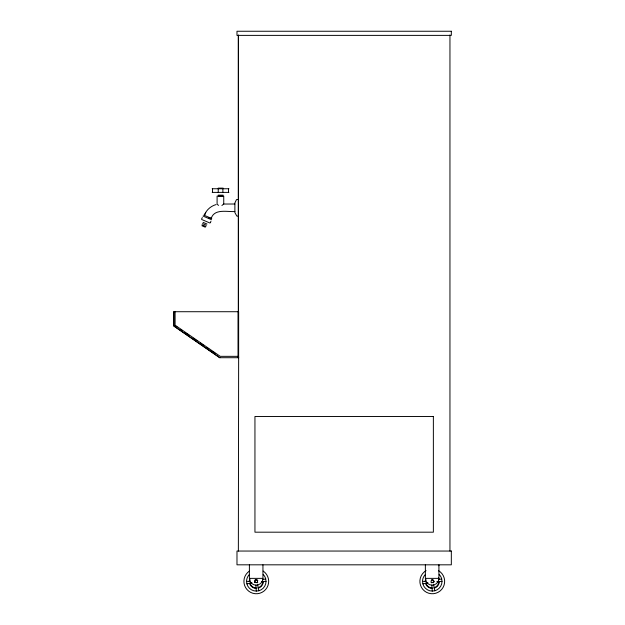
<?xml version="1.0" encoding="UTF-8"?>
<svg xmlns="http://www.w3.org/2000/svg" width="625" height="625" viewBox="0 0 625 625"><rect width="100%" height="100%" fill="white"/><g stroke="black" fill="none" stroke-linecap="round" stroke-linejoin="round"><path stroke-width="0.94" d="M221.906 205.492L223.742 204.008L223.742 196.102L217.094 196.102L217.094 204.312L218.609 205.359M249.211 581.367L249.758 578.797M249.914 579.656L249.688 581.367L246.563 581.367L246.891 583.883A9.734 9.734 0 0 0 256.297 591.102L258.812 590.766A9.734 9.734 0 0 0 266.031 581.367L265.695 578.852A9.734 9.734 0 0 0 263.18 574.484M262.898 581.367C262.883 584.289 260.82 586.977 258.008 587.75M263.383 581.367C263.367 584.5 261.148 587.383 258.133 588.211M425.188 581.367L425.734 578.797M425.891 579.656L425.664 581.367L422.539 581.367L422.875 583.883A9.734 9.734 0 0 0 432.273 591.102L434.789 590.766A9.734 9.734 0 0 0 442.008 581.367L441.672 578.852A9.734 9.734 0 0 0 439.156 574.484M438.883 581.367C438.859 584.289 436.797 586.977 433.984 587.75M439.359 581.367C439.344 584.5 437.133 587.383 434.109 588.211M201.586 218.969L202.367 217.57M205.719 212.32L204.344 215.539C206.047 210.188 210.648 206.156 215.977 204.594M210.445 222.758L210.922 221.227M223.703 204.039L234.883 204.008M246.891 583.883L252.008 582.852M265.695 578.852L262.68 579.656M422.875 583.883L427.984 582.852M441.672 578.852L438.656 579.656M255.172 579.812L256.297 579.664A1.703 1.703 0 0 1 257.148 579.891M261.648 581.586L266.031 581.367M436.797 581.695L442.008 581.367M218.18 188.133L223.172 188.133M212.203 188.75L228.922 188.75M212.203 192.391L228.922 192.391M218.18 195.156L223.172 195.156M218.523 196.195L222.836 196.195M238.359 199.469L236.484 199.602L234.883 202.961L234.883 212.586L236.828 216.086L238.359 216.086L238.359 34.977L238.406 357.711M234.883 211.547C227.273 212.031 214.352 208.391 211.203 218.406L209.711 217.984M238.406 356.336L220.234 356.336L175.094 325.172L175.094 311.719M238.641 356.883L238.359 551.047M438.359 565.641L438.922 565.641M249.391 564.82L249.391 578.367L262.945 578.367L262.945 564.82M425.367 564.82L425.367 578.367L438.922 578.367L438.922 564.82M432.273 587.977C429.352 587.953 426.664 585.891 425.891 583.078M432.273 588.453C429.141 588.438 426.258 586.227 425.43 583.203M256.297 587.977C253.375 587.953 250.688 585.891 249.914 583.078M256.297 588.453C253.164 588.438 250.281 586.227 249.453 583.203M208.703 217.688L209.227 217.844M203.75 215.094L211.758 218.516M203.008 216.07L211.562 219.734M201.812 219.539L209.875 222.992M203.07 222.344L206.984 224.016M202.547 223.563L206.461 225.234M202.023 224.789L205.938 226.461M201.922 225.75L205.312 227.203M174.633 325.492L177.031 327.141M180.219 329.344L182.609 331M186.602 333.75L189 335.406M192.984 338.156L196.977 340.914M200.164 343.117L203.359 345.32M206.555 347.523L208.945 349.172M212.938 351.93L215.328 353.578M184.734 332.648L186.328 333.75M211.063 350.828L213.453 352.477M219.93 357.711L173.945 325.969L173.945 311.719M433.922 581.812L433.922 580.922M438.414 577.82L439.117 579.531M434.789 590.766L433.648 584.828M258.812 590.766L257.672 584.828M431.836 585.07L432.273 591.102M255.859 585.07L256.297 591.102M254.734 582.492L254.648 581.812A1.703 1.703 0 0 0 254.82 582.219M449.953 34.984L449.953 551.047M238.359 216.219L238.359 311.719M238.133 356.883L238.133 357.711M238.086 311.719L238.086 356.336M228.516 188.75L228.516 192.391M222.891 188.75L222.891 192.391M218.234 188.75L218.234 192.391M212.547 188.75L212.539 192.391M422.539 581.367A9.734 9.734 0 0 1 425.391 574.484M433.984 581.367A1.703 1.703 0 0 1 433.75 582.219M433.484 582.578A1.703 1.703 0 0 1 433.125 582.844M431.422 582.844A1.703 1.703 0 0 1 431.07 582.578M431.422 579.891A1.703 1.703 0 0 1 431.828 579.719L432.273 579.664A1.703 1.703 0 0 1 433.484 580.164M438.461 570.641A12.383 12.383 0 0 1 441.758 589.328A12.383 12.383 0 0 1 422.789 589.328A12.383 12.383 0 0 1 426.086 570.641M438.922 578.367A6.773 6.773 0 0 1 432.148 585.141A6.773 6.773 0 0 1 425.367 578.367M246.563 581.367A9.734 9.734 0 0 1 249.414 574.484M257.773 582.219A1.703 1.703 0 0 1 257.148 582.844M254.648 580.922A1.703 1.703 0 0 1 255.086 580.164M255.445 579.891A1.703 1.703 0 0 1 255.852 579.719M257.5 580.164A1.703 1.703 0 0 1 257.773 580.516M263.172 571.07A12.383 12.383 0 0 1 265.609 589.531A12.383 12.383 0 0 1 246.984 589.531A12.383 12.383 0 0 1 249.422 571.07M262.945 578.367A6.773 6.773 0 0 1 256.164 585.141A6.773 6.773 0 0 1 249.391 578.367M451.328 31.25L236.984 31.25L236.984 35.383L451.328 35.383L451.328 31.25M238.641 311.719L173.672 311.719L173.672 325.969L219.656 357.711L238.641 357.711L238.641 311.719M433.367 416.477L254.945 416.477L254.945 532.188L433.367 532.188L433.367 416.477M451.328 551.047L236.984 551.047L236.984 564.82L451.328 564.82L451.328 551.047M431.664 582.43A1.227 1.227 0 0 0 433.5 581.367A1.227 1.227 0 0 0 431.664 580.305A1.227 1.227 0 0 0 431.664 582.43M255.43 582.234A1.227 1.227 0 0 0 257.477 581.688A1.227 1.227 0 0 0 255.977 580.188A1.227 1.227 0 0 0 255.43 582.234"/></g></svg>
